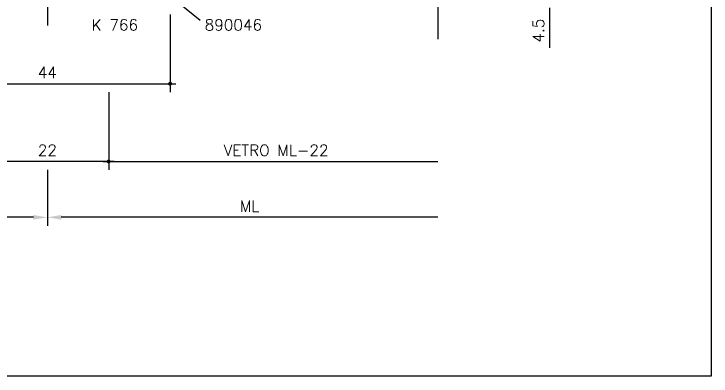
# Model space of a CAD drawing. Extents: x 0 to 4131, y -1600 to 527.
# Drawn here: x 315.1 to 440, y -960 to -895.1 of the extents above; entities that cross this region are included whole.
import ezdxf

# ---------------------------------------------------------------- set-up
doc = ezdxf.new("R2010")
doc.units = 0
doc.header["$LTSCALE"] = 7.5
doc.header["$MEASUREMENT"] = 0
doc.linetypes.add('CENTER', pattern=[2, 1.25, -0.25, 0.25, -0.25])
doc.layers.get('0').update_dxf_attribs({"linetype": 'CONTINUOUS'})
doc.layers.get('DEFPOINTS').update_dxf_attribs({"linetype": 'CONTINUOUS'})
for name, color, linetype in [('ASSI', 1, 'CENTER'), ('MARCHIO', 7, 'CONTINUOUS'), ('QUOTE', 254, 'CONTINUOUS')]:
    doc.layers.add(name, color=color, linetype=linetype)
doc.styles.get("Standard").update_dxf_attribs({"font": 'romans.shx'})
doc.dimstyles.new('FRECCIA_1-1', dxfattribs={"dimtxt": 2, "dimasz": 2.5, "dimexe": 1.5, "dimexo": 1.5, "dimgap": 1, "dimtad": 3, "dimdsep": 46, "dimtxsty": 'Standard', "dimcen": 0, "dimclrt": 2, "dimaunit": 1, "dimadec": 0, "dimazin": 0, "dimtfac": 0.7, "dimtmove": 0, "dimatfit": 3, "dimfxl": 1, "dimtolj": 2, "dimarcsym": 0})
doc.dimstyles.new('SCALA_1-1$0', dxfattribs={"dimtxt": 2, "dimasz": 1, "dimexe": 1.5, "dimexo": 1.5, "dimgap": 1, "dimtad": 3, "dimdsep": 46, "dimtxsty": 'Standard', "dimblk1": 'PUNTO', "dimblk2": 'PUNTO', "dimsah": 1, "dimcen": 0.09, "dimclrt": 2, "dimadec": 0, "dimazin": 0, "dimtfac": 0.7, "dimtmove": 0, "dimatfit": 3, "dimldrblk": 'PUNTO', "dimfxl": 1, "dimtolj": 2, "dimarcsym": 0})

# ---------------------------------------------------------------- blocks, each defined once
blk = doc.blocks.new('PUNTO')
blk.add_line((-1, 0), (1, 0))
at = {"const_width": 0.35}
blk.add_lwpolyline([(-0.1750000000000114, 0, 1), (0.1750000000000114, 0, 1)], format="xyb", close=True, dxfattribs=at)
blk = doc.blocks.new('*D384')
at = {"layer": 'DEFPOINTS', "color": 0, "transparency": 16777216}
for p in [(310.0636725515984, -907.6363370895755), (332.0636725515984, -907.6363370895755), (310.0636725515984, -921.5652453892598)]:
    blk.add_point(p, dxfattribs=at)
at = {"layer": 'QUOTE', "color": 0, "lineweight": -2, "transparency": 16777216}
for p, q in [((310.0636725515984, -909.1363370895755), (310.0636725515984, -923.0652453892598)), ((332.0636725515984, -909.1363370895755), (332.0636725515984, -923.0652453892598)), ((331.0636725515984, -921.5652453892598), (311.0636725515984, -921.5652453892598))]:
    blk.add_line(p, q, dxfattribs=at)
at = {"layer": 'QUOTE', "color": 0, "lineweight": -2, "transparency": 16777216, "rotation": 180}
blk.add_blockref('PUNTO', (310.0636725515984, -921.5652453892598), dxfattribs=at)
at = {"layer": 'QUOTE', "color": 0, "lineweight": -2, "transparency": 16777216}
blk.add_blockref('PUNTO', (332.0636725515984, -921.5652453892598), dxfattribs=at)
at = {"layer": 'QUOTE', "color": 2, "transparency": 16777216, "insert": (321.0636725515984, -919.5652453892598), "char_height": 2, "attachment_point": 5}
blk.add_mtext('\\A2;22', dxfattribs=at)
blk = doc.blocks.new('*D385')
at = {"layer": 'DEFPOINTS', "color": 0, "transparency": 16777216}
for p in [(391.0636725515985, -899.6598736472415), (332.0636725515984, -907.6363370895755), (391.0636725515985, -921.5652453892598)]:
    blk.add_point(p, dxfattribs=at)
at = {"layer": 'QUOTE', "color": 0, "lineweight": -2, "transparency": 16777216}
for p, q in [((332.0636725515984, -909.1363370895755), (332.0636725515984, -923.0652453892598)), ((333.0636725515984, -921.5652453892598), (391.0636725515985, -921.5652453892598))]:
    blk.add_line(p, q, dxfattribs=at)
at = {"layer": 'QUOTE', "color": 0, "lineweight": -2, "transparency": 16777216, "rotation": 180}
blk.add_blockref('PUNTO', (332.0636725515984, -921.5652453892598), dxfattribs=at)
at = {"layer": 'QUOTE', "color": 2, "transparency": 16777216, "insert": (362.0636725515985, -919.5652453892598), "char_height": 2, "attachment_point": 5}
blk.add_mtext('\\A2;VETRO ML-22', dxfattribs=at)
blk = doc.blocks.new('_None')
blk = doc.blocks.new('*D387')
at = {"layer": 'DEFPOINTS', "color": 0, "transparency": 16777216}
for p in [(391.0636725515985, -899.6598736472415), (321.0636725515984, -921.5652453892598), (321.0636725515984, -931.5652453892598)]:
    blk.add_point(p, dxfattribs=at)
at = {"layer": 'QUOTE', "color": 0, "lineweight": -2, "transparency": 16777216}
for p, q in [((321.0636725515984, -923.0652453892598), (321.0636725515984, -933.0652453892598)), ((391.0636725515985, -931.5652453892598), (323.5636725515984, -931.5652453892598))]:
    blk.add_line(p, q, dxfattribs=at)
at = {"layer": 'QUOTE', "color": 0, "transparency": 16777216}
blk.add_solid([(323.5636725515984, -931.1485787225931), (323.5636725515984, -931.9819120559264), (321.0636725515984, -931.5652453892598)], dxfattribs=at)
at = {"layer": 'QUOTE', "color": 2, "transparency": 16777216, "insert": (357.3136725515985, -929.5652453892598), "char_height": 2, "attachment_point": 5}
blk.add_mtext('\\A2;ML', dxfattribs=at)
blk = doc.blocks.new('*D388')
at = {"layer": 'DEFPOINTS', "color": 0, "transparency": 16777216}
for p in [(251.0636725515983, -899.0681383928131), (321.0636725515984, -921.5652453892598), (251.0636725515983, -931.5652453892598)]:
    blk.add_point(p, dxfattribs=at)
at = {"layer": 'QUOTE', "color": 0, "lineweight": -2, "transparency": 16777216}
for p, q in [((321.0636725515984, -923.0652453892598), (321.0636725515984, -933.0652453892598)), ((318.5636725515984, -931.5652453892598), (251.0636725515983, -931.5652453892598))]:
    blk.add_line(p, q, dxfattribs=at)
at = {"layer": 'QUOTE', "color": 0, "transparency": 16777216}
blk.add_solid([(318.5636725515984, -931.1485787225931), (318.5636725515984, -931.9819120559264), (321.0636725515984, -931.5652453892598)], dxfattribs=at)
at = {"layer": 'QUOTE', "color": 2, "transparency": 16777216, "insert": (284.8136725515984, -929.5652453892598), "char_height": 2, "attachment_point": 5}
blk.add_mtext('\\A2;ML', dxfattribs=at)

msp = doc.modelspace()

# ---------------------------------------------------------------- linework, layer by layer
at = {"layer": 'ASSI'}
for p, q in [((321.0636725515985, -737.8461580686221), (321.0636725515985, -899.0159366143552)), ((391.0636725515985, -740.3761900033358), (391.0636725515985, -899.6598736472415))]:
    msp.add_line(p, q, dxfattribs=at)
at = {"layer": 'MARCHIO'}
msp.add_lwpolyline([(229.9999999999999, -960), (229.9999999999999, -663), (439.9999999999999, -663), (439.9999999999999, -960)], close=True, dxfattribs=at)
at = {"layer": 'QUOTE'}
for p, q in [((342.2809233733254, -891.1990749554517), (348.4216826241556, -896.2197438688254)), ((411.0636725515984, -894.0325071403153), (411.0636725515984, -901.2229833307914)), ((343.0636725515986, -895.2325071403152), (343.0636725515986, -909.1363370895755)), ((300.0636725515986, -907.6363370895755), (342.0636725515986, -907.6363370895755))]:
    msp.add_line(p, q, dxfattribs=at)

# ---------------------------------------------------------------- block references
msp.add_blockref('PUNTO', (343.0636725515986, -907.6363370895755), dxfattribs=at)

# ---------------------------------------------------------------- texts
at = {"layer": 'QUOTE', "color": 2}
for s, p in [('K 766', (329.0009560003658, -898.1026937042866)), ('890046', (349.2560424217469, -898.1026937042866))]:
    msp.add_text(s, height=2, dxfattribs=at).set_placement(p)
at = {"layer": 'QUOTE', "color": 2, "insert": (409.0636725515984, -898.1277452355533), "char_height": 2, "attachment_point": 5, "rotation": 90}
msp.add_mtext('\\A2;4.5', dxfattribs=at)
at = {"layer": 'QUOTE', "color": 2, "insert": (321.0636725515986, -905.6363370895755), "char_height": 2, "attachment_point": 5}
msp.add_mtext('\\A2;44', dxfattribs=at)

# ---------------------------------------------------------------- dimensions: what is measured, and where the dimension line sits
at = {"layer": 'QUOTE'}
for base, p1, p2, text, dimstyle, override, picture, middle in [((251.0636725515983, -931.5652453892598), (321.0636725515984, -921.5652453892598), (251.0636725515983, -899.0681383928131), 'ML', 'FRECCIA_1-1', {"dimblk2": 'None', "dimsah": 1, "dimse2": 1}, '*D388', (284.8136725515984, -929.5652453892598)), ((321.0636725515984, -931.5652453892598), (391.0636725515985, -899.6598736472415), (321.0636725515984, -921.5652453892598), 'ML', 'FRECCIA_1-1', {"dimblk1": 'None', "dimsah": 1, "dimse1": 1}, '*D387', (357.3136725515985, -929.5652453892598)), ((391.0636725515985, -921.5652453892598), (332.0636725515984, -907.6363370895755), (391.0636725515985, -899.6598736472415), 'VETRO ML-22', 'SCALA_1-1$0', {"dimblk2": 'None', "dimse2": 1, "dimsd2": 0}, '*D385', (362.0636725515985, -919.5652453892598))]:
    dim = msp.add_linear_dim(base=base, p1=p1, p2=p2, text=text, dimstyle=dimstyle, override=override, dxfattribs=at)
    dim.commit()
    dim.dimension.update_dxf_attribs({"geometry": picture, "text_midpoint": middle})
dim = msp.add_linear_dim(base=(310.0636725515984, -921.5652453892598), p1=(332.0636725515984, -907.6363370895755), p2=(310.0636725515984, -907.6363370895755), dimstyle='SCALA_1-1$0', dxfattribs=at)
dim.commit()
dim.dimension.update_dxf_attribs({"geometry": '*D384', "text_midpoint": (321.0636725515984, -919.5652453892598)})

doc.saveas('drawing.dxf')
